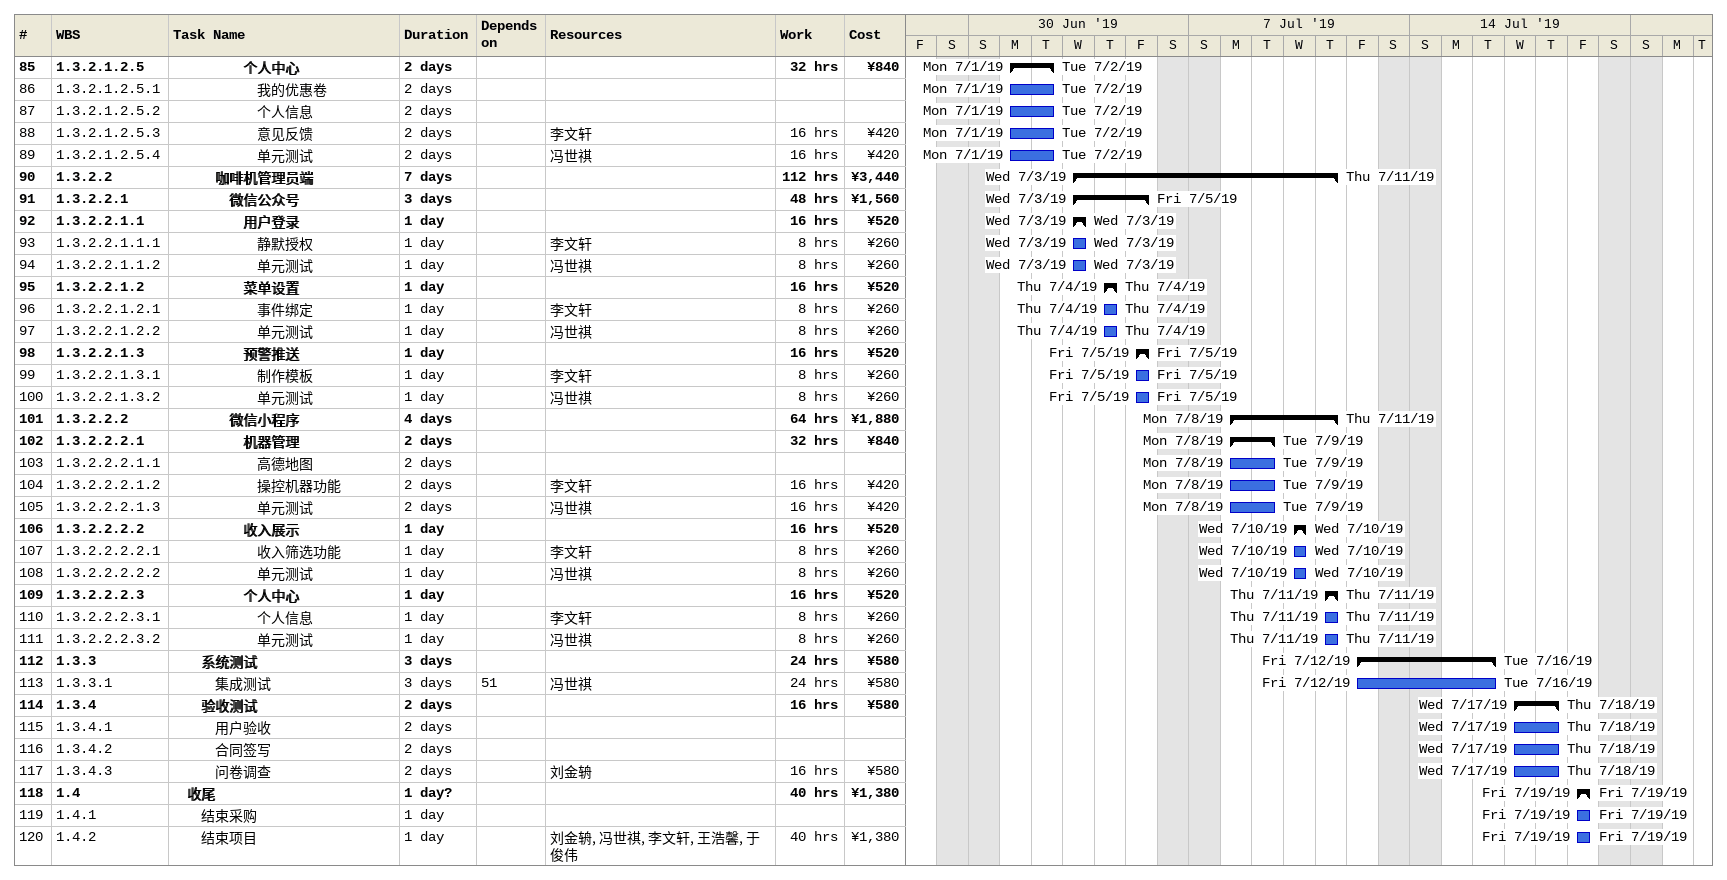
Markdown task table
| ID | WBS | Task | Duration | Start | Finish | Predecessors | Resources | Work (h) | Cost (¥) |
|---|---|---|---|---|---|---|---|---|---|
| 85 | 1.3.2.1.2.5 | **个人中心** | 2d | 2019-07-01 | 2019-07-02 |  |  | 32 | 840 |
| 86 | 1.3.2.1.2.5.1 | 我的优惠卷 | 2d | 2019-07-01 | 2019-07-02 |  |  |  |  |
| 87 | 1.3.2.1.2.5.2 | 个人信息 | 2d | 2019-07-01 | 2019-07-02 |  |  |  |  |
| 88 | 1.3.2.1.2.5.3 | 意见反馈 | 2d | 2019-07-01 | 2019-07-02 |  | 李文轩 | 16 | 420 |
| 89 | 1.3.2.1.2.5.4 | 单元测试 | 2d | 2019-07-01 | 2019-07-02 |  | 冯世祺 | 16 | 420 |
| 90 | 1.3.2.2 | **咖啡机管理员端** | 7d | 2019-07-03 | 2019-07-11 |  |  | 112 | 3440 |
| 91 | 1.3.2.2.1 | **微信公众号** | 3d | 2019-07-03 | 2019-07-05 |  |  | 48 | 1560 |
| 92 | 1.3.2.2.1.1 | **用户登录** | 1d | 2019-07-03 | 2019-07-03 |  |  | 16 | 520 |
| 93 | 1.3.2.2.1.1.1 | 静默授权 | 1d | 2019-07-03 | 2019-07-03 |  | 李文轩 | 8 | 260 |
| 94 | 1.3.2.2.1.1.2 | 单元测试 | 1d | 2019-07-03 | 2019-07-03 |  | 冯世祺 | 8 | 260 |
| 95 | 1.3.2.2.1.2 | **菜单设置** | 1d | 2019-07-04 | 2019-07-04 |  |  | 16 | 520 |
| 96 | 1.3.2.2.1.2.1 | 事件绑定 | 1d | 2019-07-04 | 2019-07-04 |  | 李文轩 | 8 | 260 |
| 97 | 1.3.2.2.1.2.2 | 单元测试 | 1d | 2019-07-04 | 2019-07-04 |  | 冯世祺 | 8 | 260 |
| 98 | 1.3.2.2.1.3 | **预警推送** | 1d | 2019-07-05 | 2019-07-05 |  |  | 16 | 520 |
| 99 | 1.3.2.2.1.3.1 | 制作模板 | 1d | 2019-07-05 | 2019-07-05 |  | 李文轩 | 8 | 260 |
| 100 | 1.3.2.2.1.3.2 | 单元测试 | 1d | 2019-07-05 | 2019-07-05 |  | 冯世祺 | 8 | 260 |
| 101 | 1.3.2.2.2 | **微信小程序** | 4d | 2019-07-08 | 2019-07-11 |  |  | 64 | 1880 |
| 102 | 1.3.2.2.2.1 | **机器管理** | 2d | 2019-07-08 | 2019-07-09 |  |  | 32 | 840 |
| 103 | 1.3.2.2.2.1.1 | 高德地图 | 2d | 2019-07-08 | 2019-07-09 |  |  |  |  |
| 104 | 1.3.2.2.2.1.2 | 操控机器功能 | 2d | 2019-07-08 | 2019-07-09 |  | 李文轩 | 16 | 420 |
| 105 | 1.3.2.2.2.1.3 | 单元测试 | 2d | 2019-07-08 | 2019-07-09 |  | 冯世祺 | 16 | 420 |
| 106 | 1.3.2.2.2.2 | **收入展示** | 1d | 2019-07-10 | 2019-07-10 |  |  | 16 | 520 |
| 107 | 1.3.2.2.2.2.1 | 收入筛选功能 | 1d | 2019-07-10 | 2019-07-10 |  | 李文轩 | 8 | 260 |
| 108 | 1.3.2.2.2.2.2 | 单元测试 | 1d | 2019-07-10 | 2019-07-10 |  | 冯世祺 | 8 | 260 |
| 109 | 1.3.2.2.2.3 | **个人中心** | 1d | 2019-07-11 | 2019-07-11 |  |  | 16 | 520 |
| 110 | 1.3.2.2.2.3.1 | 个人信息 | 1d | 2019-07-11 | 2019-07-11 |  | 李文轩 | 8 | 260 |
| 111 | 1.3.2.2.2.3.2 | 单元测试 | 1d | 2019-07-11 | 2019-07-11 |  | 冯世祺 | 8 | 260 |
| 112 | 1.3.3 | **系统测试** | 3d | 2019-07-12 | 2019-07-16 |  |  | 24 | 580 |
| 113 | 1.3.3.1 | 集成测试 | 3d | 2019-07-12 | 2019-07-16 | 51 | 冯世祺 | 24 | 580 |
| 114 | 1.3.4 | **验收测试** | 2d | 2019-07-17 | 2019-07-18 |  |  | 16 | 580 |
| 115 | 1.3.4.1 | 用户验收 | 2d | 2019-07-17 | 2019-07-18 |  |  |  |  |
| 116 | 1.3.4.2 | 合同签写 | 2d | 2019-07-17 | 2019-07-18 |  |  |  |  |
| 117 | 1.3.4.3 | 问卷调查 | 2d | 2019-07-17 | 2019-07-18 |  | 刘金辀 | 16 | 580 |
| 118 | 1.4 | **收尾** | 1d? | 2019-07-19 | 2019-07-19 |  |  | 40 | 1380 |
| 119 | 1.4.1 | 结束采购 | 1d | 2019-07-19 | 2019-07-19 |  |  |  |  |
| 120 | 1.4.2 | 结束项目 | 1d | 2019-07-19 | 2019-07-19 |  | 刘金辀, 冯世祺, 李文轩, 王浩馨, 于俊伟 | 40 | 1380 |
